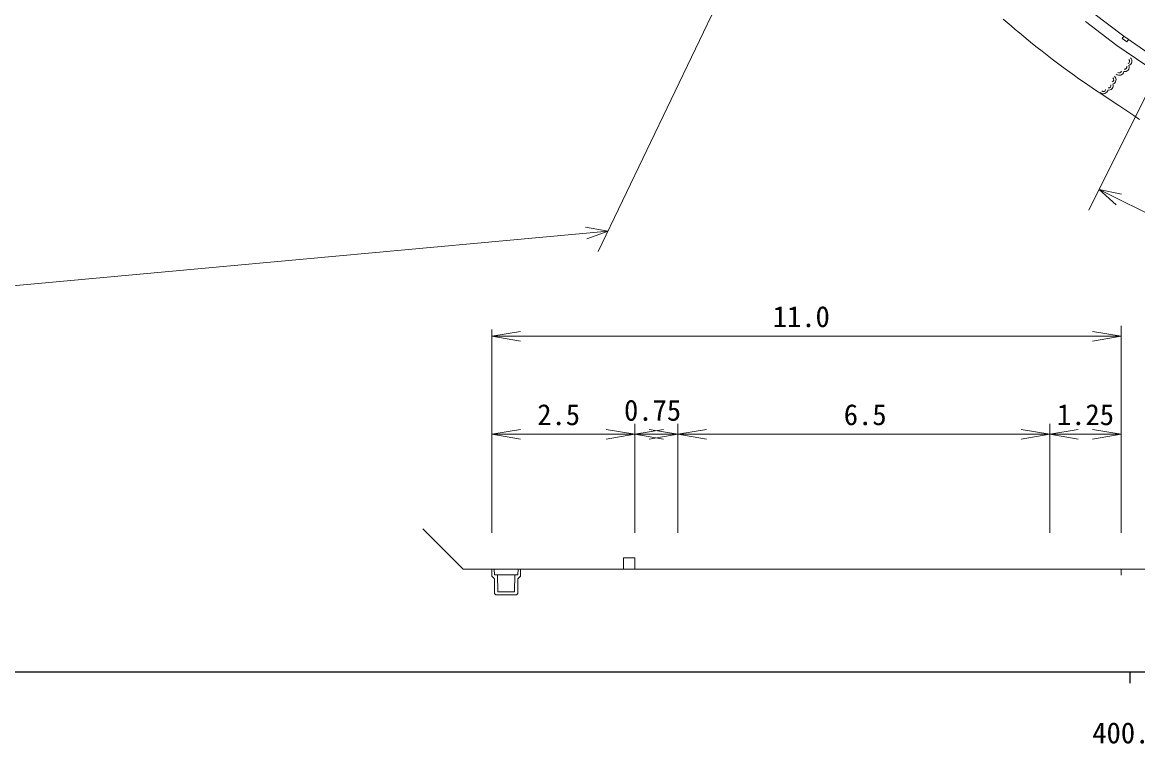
# Model space of a CAD drawing. Units: millimetres, scale not verified, with parts at other scales. Extents: x 40000 to 680000, y 20000 to 380000.
# Drawn here: x 371218 to 468694, y 198715 to 261704 of the extents above; entities that cross this region are included whole.
import ezdxf
from ezdxf.enums import TextEntityAlignment as Align

# ---------------------------------------------------------------- set-up
doc = ezdxf.new("R2010")
doc.units = ezdxf.units.MM
doc.header["$LTSCALE"] = 1000
for name, color, linetype, lineweight in [('M-BGD', 7, 'Continuous', 13), ('M-TTL-BAND', 7, 'Continuous', 25), ('M-TTL-TXT', 7, 'Continuous', 13)]:
    doc.layers.add(name, color=color, linetype=linetype, lineweight=lineweight)
doc.styles.add('ＭＳ ゴシック', font='')
doc.styles.get('ＭＳ ゴシック').set_extended_font_data('MS Gothic')

# ---------------------------------------------------------------- blocks, each defined once
blk = doc.blocks.new('open_arrow')
at = {"color": 0, "linetype": 'Continuous', "lineweight": -2}
blk.add_lwpolyline([(7.5, 1.25), (0, 0), (7.5, -1.25)], dxfattribs=at)

msp = doc.modelspace()

# ---------------------------------------------------------------- linework, layer by layer
at = {"layer": 'M-BGD'}
for p, q in [((445675, 291903), (421550, 241678)), ((477830, 272202), (464431, 245315)), ((467469, 260498), (464733, 262576)), ((457281, 261694), (456932, 261993)), ((457634, 261393), (457281, 261694)), ((457992, 261090), (457634, 261393)), ((466884, 259687), (464125, 261781)), ((458357, 260783), (457992, 261090)), ((458731, 260472), (458357, 260783)), ((459114, 260156), (458731, 260472)), ((467327, 260293), (467469, 260498)), ((467739, 260009), (467327, 260293)), ((469962, 258789), (467469, 260498)), ((459509, 259835), (459114, 260156)), ((459916, 259507), (459509, 259835)), ((460338, 259173), (459916, 259507)), ((469416, 257951), (466884, 259687)), ((467881, 260214), (467739, 260009)), ((460776, 258830), (460338, 259173)), ((461231, 258479), (460776, 258830)), ((461467, 258298), (461231, 258479)), ((461913, 257963), (461467, 258298)), ((462343, 257644), (461913, 257963)), ((462760, 257342), (462343, 257644)), ((463165, 257053), (462760, 257342)), ((463561, 256775), (463165, 257053)), ((463949, 256506), (463561, 256775)), ((464333, 256245), (463949, 256506)), ((464714, 255988), (464333, 256245)), ((465094, 255735), (464714, 255988)), ((465475, 255482), (465094, 255735)), ((465860, 255228), (465475, 255482)), ((466251, 254970), (465860, 255228)), ((466650, 254707), (466251, 254970)), ((467060, 254436), (466650, 254707)), ((467481, 254155), (467060, 254436)), ((467917, 253862), (467481, 254155)), ((468370, 253555), (467917, 253862)), ((468841, 253231), (468370, 253555)), ((543365, 208216), (465323, 247105)), ((467283, 246707), (465323, 247105)), ((465323, 247105), (466822, 245780)), ((422416, 243481), (420445, 243819)), ((422416, 243481), (193022, 222373)), ((420540, 242788), (422416, 243481))]:
    msp.add_line(p, q, dxfattribs=at)
for centre, radius, start, end in [((467795, 258308), 200, 289.23385, 49.23385), ((467795, 258308), 400, 289.23385, 49.23385), ((467081, 257480), 400, 229.23385, 349.23385), ((467081, 257480), 200, 229.23385, 349.23385), ((467549, 257799), 400, 259.23385, 19.23385), ((467549, 257799), 200, 259.23385, 19.23385), ((466402, 256693), 200, 289.23385, 49.23385), ((466402, 256693), 400, 289.23385, 49.23385), ((465688, 255865), 400, 229.23385, 349.23385), ((465688, 255865), 200, 229.23385, 349.23385), ((466156, 256183), 400, 259.23385, 19.23385), ((466156, 256183), 200, 259.23385, 19.23385)]:
    msp.add_arc(centre, radius, start, end, dxfattribs=at)
at = {"layer": 'M-TTL-BAND'}
for p, q in [((40000, 205000), (579000, 205000)), ((468000, 205000), (468000, 204000))]:
    msp.add_line(p, q, dxfattribs=at)
at = {"layer": 'M-TTL-TXT'}
for p, q in [((467255, 217122), (467255, 235192)), ((412255, 217122), (412255, 234892)), ((412255, 234292), (467255, 234292)), ((424755, 217122), (424755, 226630)), ((428505, 217122), (428505, 226630)), ((461005, 217122), (461005, 226630)), ((412255, 225730), (424755, 225730)), ((424755, 225730), (428505, 225730)), ((428505, 225730), (461005, 225730)), ((461005, 225730), (467255, 225730)), ((409755, 213941), (406220, 217476)), ((423755, 213941), (423755, 214941)), ((423755, 214941), (424755, 214941)), ((424755, 213941), (424755, 214941)), ((412255, 213941), (409755, 213941)), ((412255, 213941), (467255, 213941)), ((412255, 213341), (412255, 213941)), ((412455, 213941), (412480, 213466)), ((414530, 213466), (414555, 213941)), ((414755, 213941), (414755, 213341)), ((467255, 213941), (469755, 213941)), ((467255, 213941), (467255, 213441)), ((412480, 213116), (412255, 213341)), ((412480, 213466), (412755, 213466)), ((412480, 211841), (412480, 213116)), ((412755, 213466), (412780, 211966)), ((412755, 213466), (414255, 213466)), ((414230, 211966), (414255, 213466)), ((414255, 213466), (414530, 213466)), ((414755, 213341), (414530, 213116)), ((414530, 213116), (414530, 211841)), ((412605, 211716), (412480, 211841)), ((414405, 211716), (412605, 211716)), ((412780, 211966), (414230, 211966)), ((414530, 211841), (414405, 211716))]:
    msp.add_line(p, q, dxfattribs=at)

# ---------------------------------------------------------------- block references
at = {"layer": 'M-TTL-TXT', "xscale": 333, "yscale": 333}
for p in [(412255, 234292), (412255, 225730), (424755, 225730), (428505, 225730), (461005, 225730)]:
    msp.add_blockref('open_arrow', p, dxfattribs=at)
at = {"layer": 'M-TTL-TXT', "xscale": 333, "yscale": 333, "rotation": 180}
for p in [(467255, 234292), (424755, 225730), (428505, 225730), (461005, 225730), (467255, 225730)]:
    msp.add_blockref('open_arrow', p, dxfattribs=at)

# ---------------------------------------------------------------- texts
at = {"layer": 'M-TTL-BAND', "style": 'ＭＳ ゴシック'}
msp.add_text('400.0', height=1833, dxfattribs=at).set_placement((467844, 198195), align=Align.BOTTOM_CENTER)
at = {"layer": 'M-TTL-TXT', "style": 'ＭＳ ゴシック'}
for s, p in [('11.0', (439296, 234542)), ('2.5', (418093, 225980)), ('0.75', (426300, 226366)), ('6.5', (444880, 225980)), ('1.25', (464131, 225980))]:
    msp.add_text(s, height=1833, dxfattribs=at).set_placement(p, align=Align.BOTTOM_CENTER)

doc.saveas('drawing.dxf')
